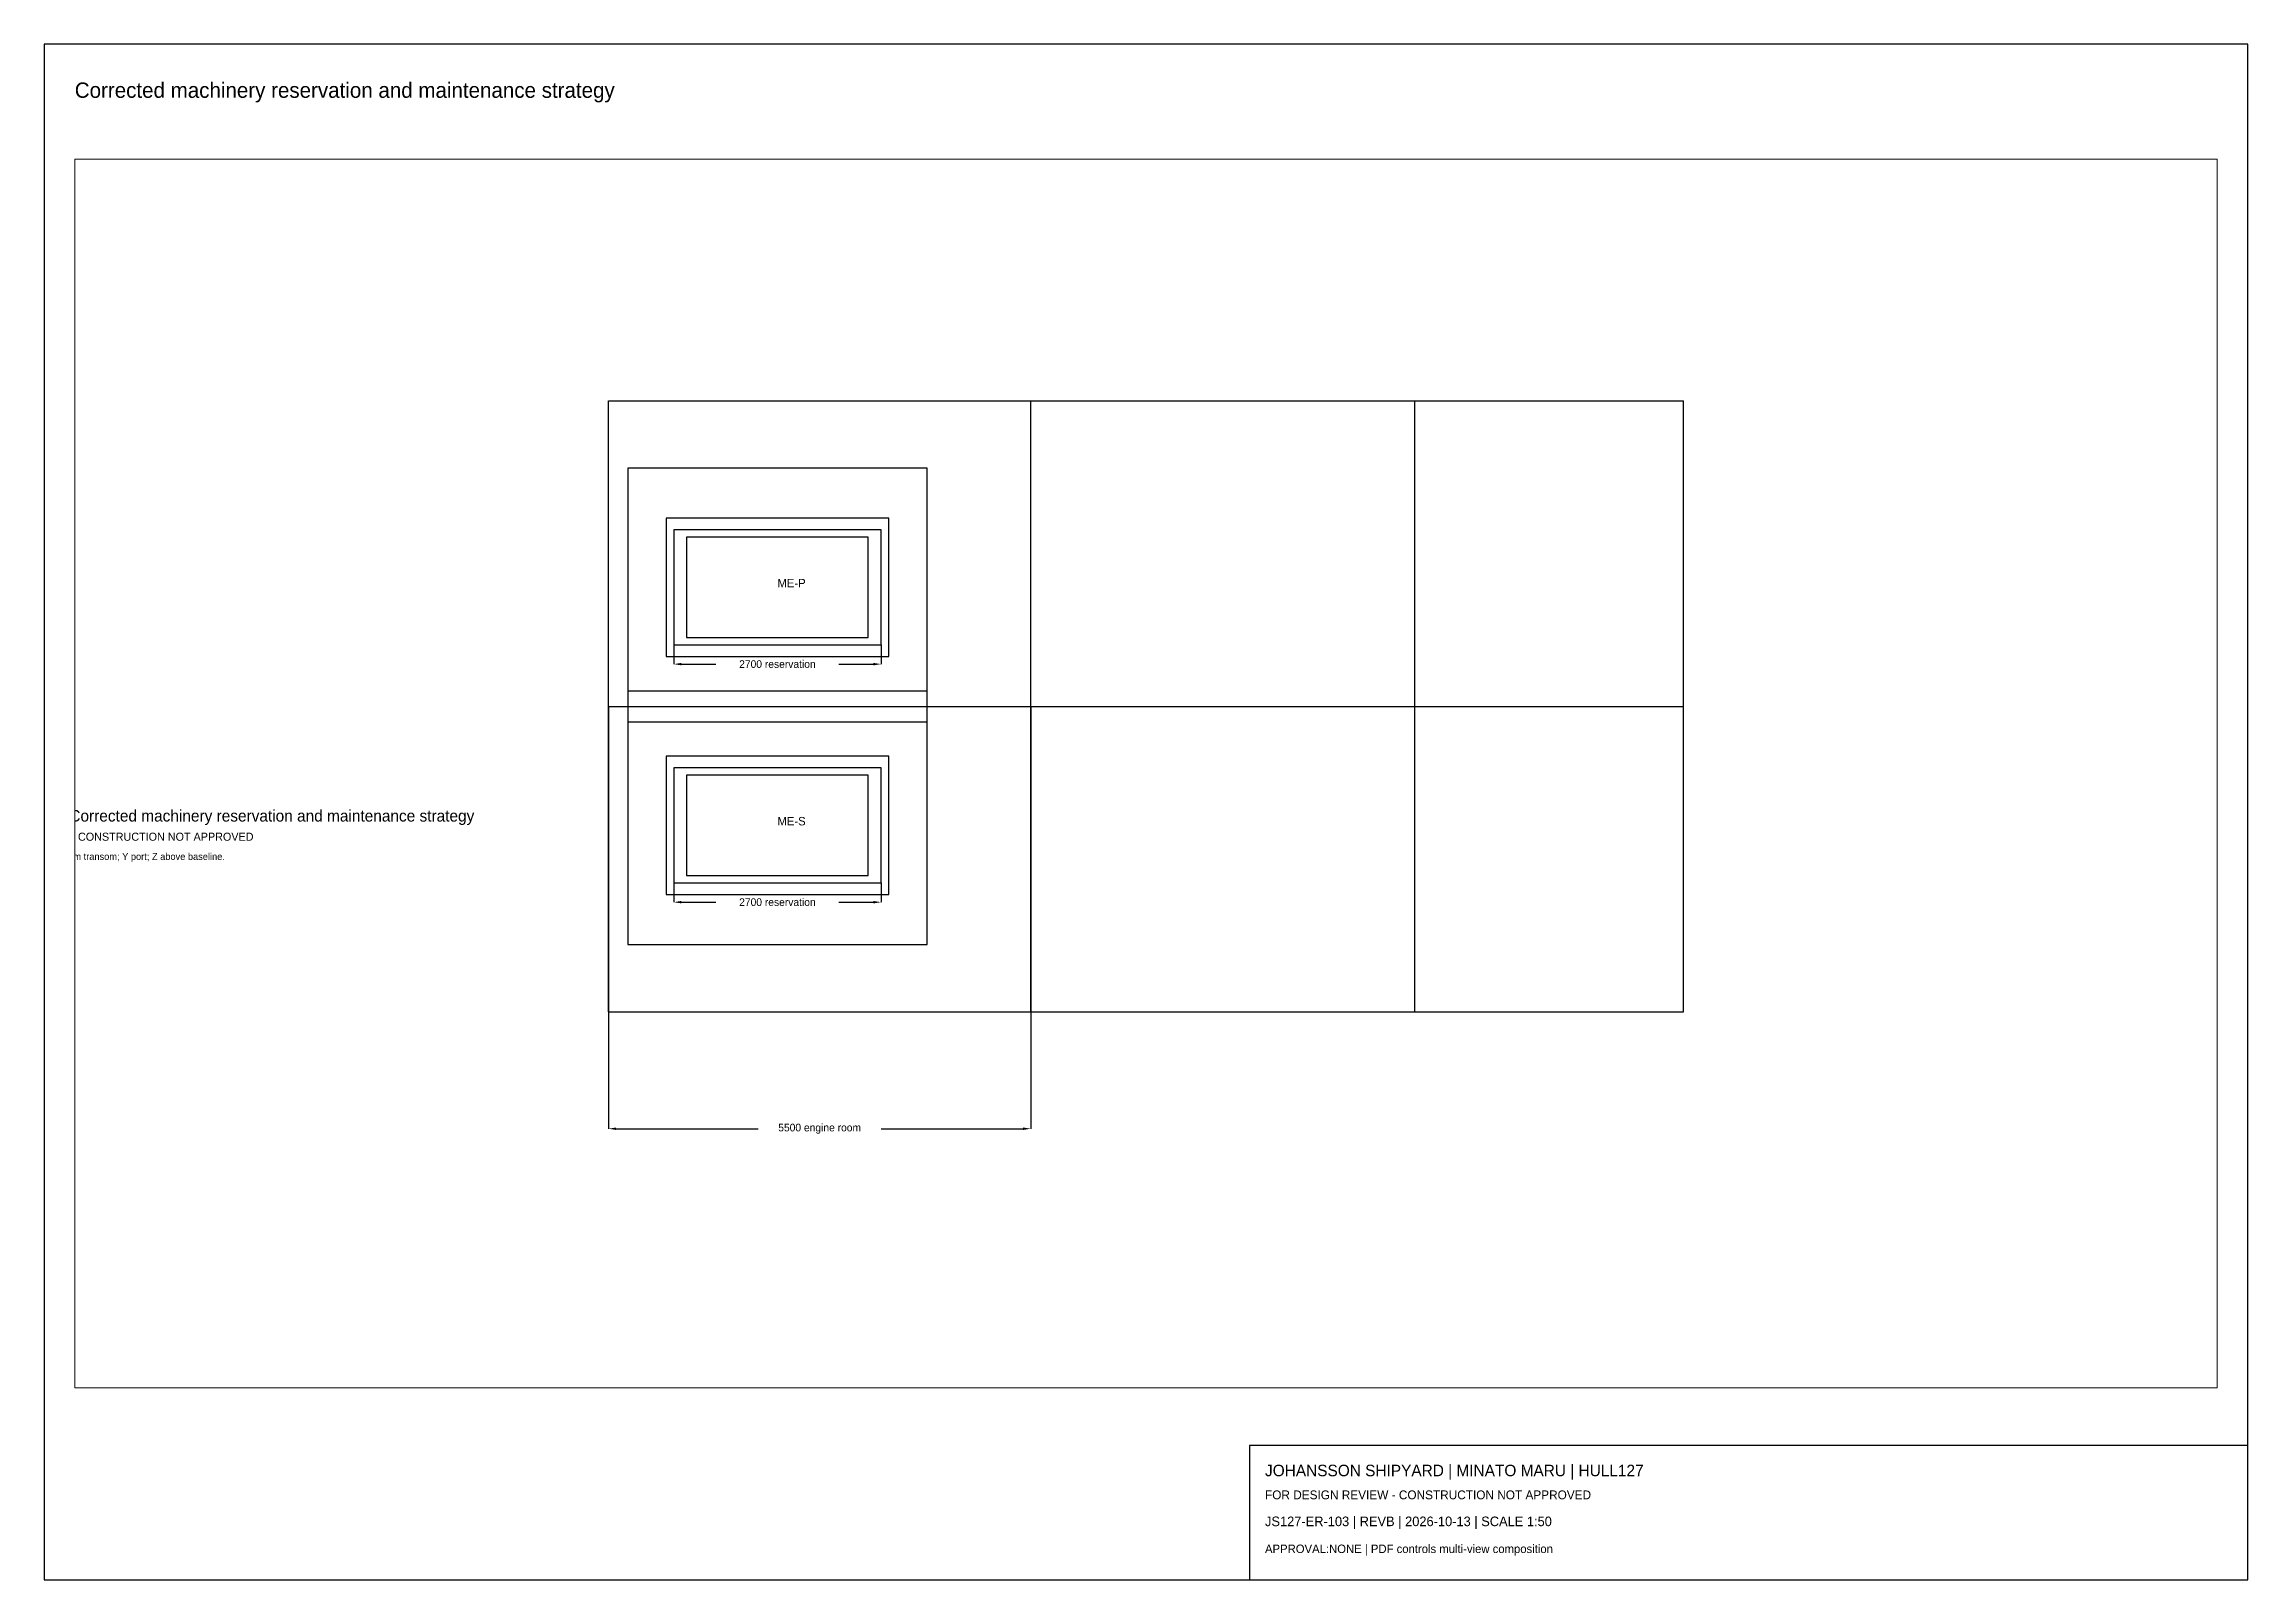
# Paper-space layout 'Layout1' of a CAD drawing. Header units: millimetres. Extents: x 10 to 584, y 10 to 410.
# The model-space entities are those that its viewports show. They can reach past a viewport. Long polylines and large blocks are cut down to what shows.
import ezdxf

# ---------------------------------------------------------------- set-up
doc = ezdxf.new("R2010")
doc.units = ezdxf.units.MM
for name, color, linetype in [('ANNOTATION', 7, 'Continuous'), ('CENTERLINE', 8, 'Continuous'), ('GEOMETRY', 7, 'Continuous'), ('REFERENCE', 5, 'Continuous'), ('RESERVATION', 1, 'Continuous')]:
    doc.layers.add(name, color=color, linetype=linetype)
doc.dimstyles.get("Standard").update_dxf_attribs({"dimtxt": 2.5, "dimasz": 2.5, "dimexe": 1.25, "dimexo": 0.625, "dimtad": 1, "dimcen": 2.5, "dimazin": 3, "dimtfac": 1, "dimtmove": 0, "dimatfit": 3})

# ---------------------------------------------------------------- blocks, each defined once
blk = doc.blocks.new('_CLOSEDFILLED')
at = {"color": 0, "linetype": 'BYBLOCK'}
blk.add_solid([(-1, 0.16), (0, 0), (-1, -0.16)], dxfattribs=at)
blk = doc.blocks.new('*D1')
for p, q in [((9350, 800), (9350, 550)), ((12050, 800), (12050, 550)), ((9450, 550), (9900, 550)), ((11500, 550), (11950, 550))]:
    blk.add_line(p, q)
at = {"layer": 'Defpoints'}
for p in [(9350, 800), (12050, 800), (9350, 550)]:
    blk.add_point(p, dxfattribs=at)
at = {"xscale": 100, "yscale": 100, "rotation": 180}
blk.add_blockref('_CLOSEDFILLED', (9350, 550), dxfattribs=at)
at = {"xscale": 100, "yscale": 100}
blk.add_blockref('_CLOSEDFILLED', (12050, 550), dxfattribs=at)
at = {"insert": (10700, 550), "char_height": 100, "attachment_point": 5}
blk.add_mtext('2700 reservation', dxfattribs=at)
blk = doc.blocks.new('*D2')
for p, q in [((9350, -2300), (9350, -2550)), ((9450, -2550), (9900, -2550)), ((11500, -2550), (11950, -2550)), ((12050, -2300), (12050, -2550))]:
    blk.add_line(p, q)
at = {"layer": 'Defpoints'}
for p in [(9350, -2300), (9350, -2550), (12050, -2300)]:
    blk.add_point(p, dxfattribs=at)
at = {"xscale": 100, "yscale": 100, "rotation": 180}
blk.add_blockref('_CLOSEDFILLED', (9350, -2550), dxfattribs=at)
at = {"xscale": 100, "yscale": 100}
blk.add_blockref('_CLOSEDFILLED', (12050, -2550), dxfattribs=at)
at = {"insert": (10700, -2550), "char_height": 100, "attachment_point": 5}
blk.add_mtext('2700 reservation', dxfattribs=at)
blk = doc.blocks.new('*D3')
for p, q in [((8500, 0), (8500, -5500)), ((14000, 0), (14000, -5500)), ((8600, -5500), (10450, -5500)), ((12050, -5500), (13900, -5500))]:
    blk.add_line(p, q)
at = {"layer": 'Defpoints'}
for p in [(8500, 0), (14000, 0), (8500, -5500)]:
    blk.add_point(p, dxfattribs=at)
at = {"xscale": 100, "yscale": 100, "rotation": 180}
blk.add_blockref('_CLOSEDFILLED', (8500, -5500), dxfattribs=at)
at = {"xscale": 100, "yscale": 100}
blk.add_blockref('_CLOSEDFILLED', (14000, -5500), dxfattribs=at)
at = {"insert": (11250, -5500), "char_height": 100, "attachment_point": 5}
blk.add_mtext('5500 engine room', dxfattribs=at)

msp = doc.modelspace()

# ---------------------------------------------------------------- linework, layer by layer
at = {"layer": 'CENTERLINE'}
msp.add_line((8500, 0), (22500, 0), dxfattribs=at)
at = {"layer": 'GEOMETRY'}
for p, q in [((8500, 3980), (14000, 3980)), ((8500, -3980), (8500, 3980)), ((14000, 3980), (19000, 3980)), ((14000, -3980), (14000, 3980)), ((19000, 3980), (22500, 3980)), ((19000, -3980), (19000, 3980)), ((22500, -3980), (22500, 3980)), ((8500, -3980), (14000, -3980)), ((14000, -3980), (19000, -3980)), ((19000, -3980), (22500, -3980))]:
    msp.add_line(p, q, dxfattribs=at)
at = {"layer": 'REFERENCE'}
for points in [[(9518, 897.5), (11882, 897.5), (11882, 2202.5), (9518, 2202.5)], [(9518, -2202.5), (11882, -2202.5), (11882, -897.5), (9518, -897.5)]]:
    msp.add_lwpolyline(points, close=True, dxfattribs=at)
at = {"layer": 'RESERVATION'}
for points in [[(8750, -200), (12650, -200), (12650, 3100), (8750, 3100)], [(9250, 650), (12150, 650), (12150, 2450), (9250, 2450)], [(9350, 800), (12050, 800), (12050, 2300), (9350, 2300)], [(8750, -3100), (12650, -3100), (12650, 200), (8750, 200)], [(9250, -2450), (12150, -2450), (12150, -650), (9250, -650)], [(9350, -2300), (12050, -2300), (12050, -800), (9350, -800)]]:
    msp.add_lwpolyline(points, close=True, dxfattribs=at)

# ---------------------------------------------------------------- texts
at = {"layer": 'ANNOTATION'}
for s, height, p in [('ME-P', 110, (10700, 1550)), ('JS127-ER-103 | Corrected machinery reservation and maintenance strategy', 150, (0, -1500)), ('FOR DESIGN REVIEW - CONSTRUCTION NOT APPROVED', 105, (0, -1750)), ('ME-S', 110, (10700, -1550)), ('CAD units mm. X forward from transom; Y port; Z above baseline.', 90, (0, -2000))]:
    msp.add_text(s, height=height, dxfattribs=at).set_placement(p)

# ---------------------------------------------------------------- dimensions: what is measured, and where the dimension line sits
for base, p1, p2, text, picture, middle in [((9350, 550), (9350, 800), (12050, 800), '2700 reservation', '*D1', (10700, 550)), ((8500, -5500), (8500, 0), (14000, 0), '5500 engine room', '*D3', (11250, -5500)), ((9350, -2550), (9350, -2300), (12050, -2300), '2700 reservation', '*D2', (10700, -2550))]:
    dim = msp.add_linear_dim(base=base, p1=p1, p2=p2, text=text, dimstyle='Standard', override={"dimtxt": 100, "dimasz": 100})
    dim.commit()
    dim.dimension.update_dxf_attribs({"geometry": picture, "text_midpoint": middle})

psp = doc.layouts.get("Layout1")

# ---------------------------------------------------------------- linework, layer by layer
for points in [[(10, 10), (584, 10), (584, 410), (10, 410)], [(324, 10), (584, 10), (584, 45), (324, 45)]]:
    psp.add_lwpolyline(points, close=True)

# ---------------------------------------------------------------- texts
for s, height, p in [('Corrected machinery reservation and maintenance strategy', 4, (18, 396)), ('JOHANSSON SHIPYARD | MINATO MARU | HULL127', 3, (328, 37)), ('FOR DESIGN REVIEW - CONSTRUCTION NOT APPROVED', 2.3, (328, 31)), ('JS127-ER-103 | REVB | 2026-10-13 | SCALE 1:50', 2.5, (328, 24)), ('APPROVAL:NONE | PDF controls multi-view composition', 2.2, (328, 17))]:
    psp.add_text(s, height=height).set_placement(p)

# ---------------------------------------------------------------- viewports
at = {"layer": 'VIEWPORTS'}
psp.add_viewport(center=(297, 220), size=(558, 320), view_center_point=(15500, -875.633), view_height=16000, dxfattribs=at)

doc.saveas('drawing.dxf')
